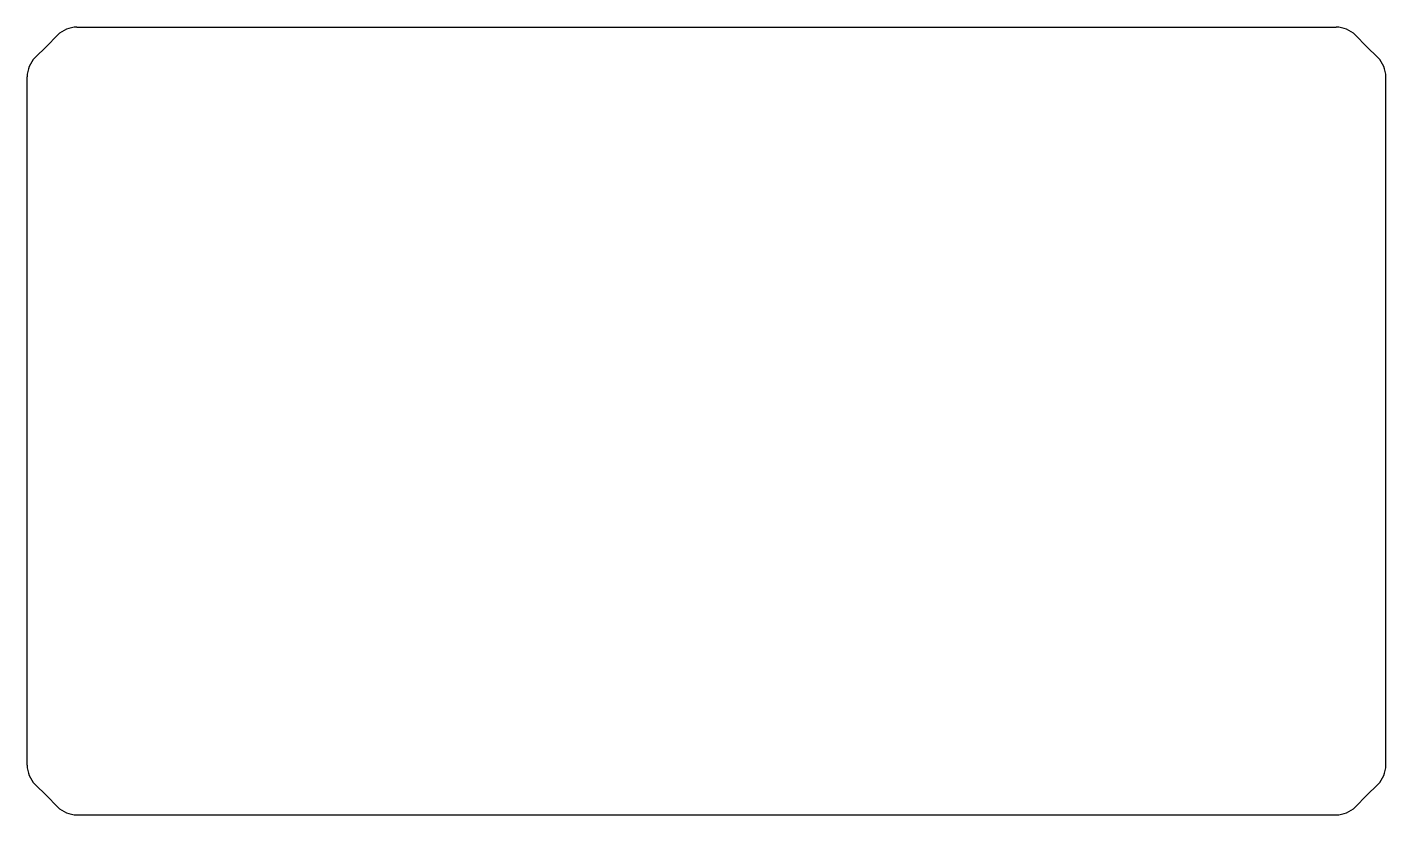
# Model space of a CAD drawing. Extents: x 0 to 50, y 0 to 29.
import ezdxf

# ---------------------------------------------------------------- set-up
doc = ezdxf.new("R2010")
doc.units = 0
doc.header["$MEASUREMENT"] = 0
doc.layers.add('MODELSKETCH_VISIBLE', color=7, linetype='CONTINUOUS')

msp = doc.modelspace()

# ---------------------------------------------------------------- linework, layer by layer
at = {"layer": 'MODELSKETCH_VISIBLE'}
for p, q in [((1.828, 29), (48.172, 29)), ((0.707, 28.293), (1.121, 28.707)), ((49.293, 28.293), (48.879, 28.707)), ((0.707, 28.293), (0.293, 27.879)), ((49.293, 28.293), (49.707, 27.879)), ((0, 1.828), (0, 27.172)), ((50, 1.828), (50, 27.172)), ((0.707, 0.707), (0.293, 1.121)), ((49.293, 0.707), (49.707, 1.121)), ((0.707, 0.707), (1.121, 0.293)), ((49.293, 0.707), (48.879, 0.293)), ((1.828, 0), (48.172, 0))]:
    msp.add_line(p, q, dxfattribs=at)
for centre, start, end in [((1.828, 28), 90, 135), ((48.172, 28), 45, 90), ((1, 27.172), 135, 180), ((49, 27.172), 0, 45), ((1, 1.828), 180, 225), ((49, 1.828), 315, 0), ((1.828, 1), 225, 270), ((48.172, 1), 270, 315)]:
    msp.add_arc(centre, 1, start, end, dxfattribs=at)

doc.saveas('drawing.dxf')
